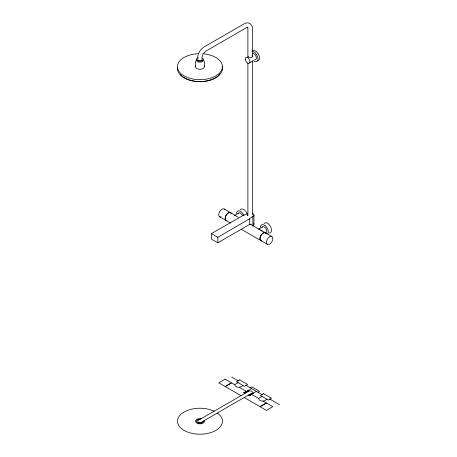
<?xml version="1.0" encoding="UTF-8"?>
<svg xmlns="http://www.w3.org/2000/svg" width="457" height="457" viewBox="0 0 457 457"><rect width="100%" height="100%" fill="white"/><g stroke="black" fill="none" stroke-linecap="round" stroke-linejoin="round"><path stroke-width="0.69" d="M197.67 57.439L198.115 54.617M202.2 56.914L202.914 54.549M198.492 53.503L200.532 49.973L203.531 47.288L244.289 23.753C247.78 21.216 252.858 24.152 252.401 28.437L252.401 56.902M247.98 56.314C248.597 58.205 253.658 58.525 252.098 55.503M265.357 232.784L250.133 224.17L217.84 242.781L211.454 239.097L211.454 233.584L217.84 237.274L249.802 218.686A8.043 4.644 0 0 1 252.83 216.601A3.793 2.188 0 0 0 252.047 213.162M253.812 392.843L251.544 394.482A8.289 4.787 0 0 0 250.025 395.985L248.202 395.202M195.962 60.65L195.43 62.266L195.419 66.665M203.651 53.28L205.856 51.144L246.466 27.694L247.871 27.329L247.048 27.409L247.757 27.38L247.311 27.209L247.86 27.871L247.523 27.123L247.9 28.523L247.9 57.079M234.692 215.521L238.817 213.008M211.454 233.584L243.621 215.15A8.289 4.787 0 0 0 247.471 213.505L247.471 215.624M258.696 229.111L262.678 226.786M241.016 395.676L225.25 386.576L231.613 382.897L234.635 384.645L238.114 382.635M234.635 384.645C235.366 388.176 241.039 388.044 242.89 385.388M250.048 387.685L251.641 386.771L259.593 391.358L257.999 392.277M251.653 388.61L245.238 392.317L246.037 392.78M256.394 391.352L249.979 395.054L249.219 394.614M251.607 394.442L258.496 398.424L261.981 396.413M258.496 398.424C259.228 401.954 264.9 401.823 266.751 399.167M252.344 225.987L252.83 225.787A3.793 2.188 0 0 0 253.812 223.673M248.968 390.164L246.374 391.472A8.043 4.644 0 0 1 243.901 392.42L243.53 392.5L245.021 393.368M249.568 62.655L252.098 61.569L252.195 60.981M234.829 215.31L238.206 217.258M258.696 229.088L259.199 229.225M200.132 419.286L199.96 419.269A3.376 1.948 0 0 0 196.584 421.217A3.376 1.948 0 0 0 199.96 423.171A3.376 1.948 0 0 0 203.331 421.217L203.314 421.12M214.184 411.169L209.306 409.403A22.496 12.99 0 0 0 177.533 420.189A22.496 12.99 0 0 0 205.953 433.739A22.496 12.99 0 0 0 218.286 413.688L217.275 413.059M224.159 208.992L230.522 212.671M230.676 212.762L235.338 215.447M265.517 232.876L271.881 236.549A4.501 2.599 -60 0 1 270.453 243.518A4.501 2.599 -60 0 1 266.557 241.267A4.501 2.599 -60 0 1 271.881 236.549M219.657 216.789L226.021 220.463M226.181 220.554L230.437 223.01M241.387 229.334L260.861 240.576M261.021 240.668L267.379 244.341M231.75 377.122L238.485 381.007M245.826 385.251L262.347 394.785M269.687 399.024L279.478 404.679M239.405 387.399L246.414 391.449M263.266 401.177L266.288 402.92L259.93 406.599L244.198 397.516M260.701 230.094L262.215 231.145M251.047 224.684L250.636 224.284M203.976 60.792L204.41 62.266L204.416 66.665M253.943 215.053L253.943 224.238M252.83 216.601L252.83 225.787M252.401 61.169L252.401 214.876M249.659 218.903L249.659 224.416M247.9 62.792L247.9 215.567M217.84 237.274L217.84 242.781M202.697 53.777A22.496 12.99 0 0 1 218.623 73.885A22.496 12.99 0 0 1 180.349 73.074A22.496 12.99 0 0 1 198.784 53.698M222.102 66.351A22.496 12.99 0 0 1 200.726 81.483A22.496 12.99 0 0 1 177.522 67.27M219.937 73.731A21.365 12.333 0 0 1 200.686 81.746A21.365 12.333 0 0 1 180.486 74.548M252.224 51.35A5.627 3.245 60 0 1 258.496 54.2A5.627 3.245 60 0 1 257.514 60.832M252.127 51.487A5.627 3.245 60 0 1 257.982 58.422A5.627 3.245 60 0 1 252.898 60.375M252.39 53.692A3.353 1.937 60 0 1 256.109 56.514A3.353 1.937 60 0 1 254.578 59.604M201.868 58.667A2.251 1.297 0 0 1 199.92 60.621A2.251 1.297 0 0 1 197.972 58.667M203.176 59.736A3.376 1.948 0 0 1 199.92 62.186A3.376 1.948 0 0 1 196.659 59.736M201.606 57.633A3.376 1.948 0 0 1 202.502 60.57A3.376 1.948 0 0 1 197.333 60.57A3.376 1.948 0 0 1 198.229 57.633M204.262 65.997A4.501 2.599 0 0 1 199.92 69.264A4.501 2.599 0 0 1 195.573 65.997M261.678 240.873A4.501 2.599 -60 0 1 261.021 235.475A4.501 2.599 -60 0 1 266.025 233.344M261.518 240.782A4.501 2.599 -60 0 1 260.861 235.378A4.501 2.599 -60 0 1 265.865 233.253M226.838 220.76A4.501 2.599 -60 0 1 226.181 215.356A4.501 2.599 -60 0 1 231.185 213.23M238.2 213.887A3.376 1.948 60 0 1 240.193 213.019A3.376 1.948 60 0 1 242.57 215.75M236.526 213.636A5.627 3.245 60 0 1 239.474 210.9A5.627 3.245 60 0 1 243.947 215.624M240.239 209.809A5.627 3.245 60 0 1 247.128 213.785M264.1 223.587A5.627 3.245 60 0 1 270.361 226.249A5.627 3.245 60 0 1 269.533 232.996M260.387 227.415A5.627 3.245 60 0 1 265.397 225.867A5.627 3.245 60 0 1 267.808 233.995M262.301 227.14A3.376 1.948 60 0 1 266.054 228.734A3.376 1.948 60 0 1 265.557 232.784M226.678 220.662A4.501 2.599 -60 0 1 226.021 215.264A4.501 2.599 -60 0 1 231.025 213.139M221.085 216.915A4.501 2.599 -60 0 1 219.383 212.111A4.501 2.599 -60 0 1 224.661 209.466M204.308 420.549A4.501 2.599 0 0 1 200.349 423.81A4.501 2.599 0 0 1 195.476 420.994A4.501 2.599 0 0 1 201.126 418.709M225.09 379.133L218.726 382.806L225.09 386.479L231.453 382.806L225.09 379.133M239.708 379.881L236.526 381.715L244.478 386.308L247.66 384.468L239.708 379.881M248.602 391.301L198.367 420.303A2.251 1.297 0 0 0 198.367 422.137A2.251 1.297 0 0 0 201.548 422.137L251.784 393.134A2.251 1.297 0 0 0 251.784 391.301A2.251 1.297 0 0 0 248.602 391.301M263.569 393.654L260.387 395.494L268.345 400.086L271.521 398.247L263.569 393.654M266.448 403.017L260.084 406.69L266.448 410.363L272.812 406.69L266.448 403.017M245.3 59.633A3.353 1.937 60 0 0 249.242 63.255A3.353 1.937 60 0 0 248.282 58.085A3.353 1.937 60 0 0 245.3 59.633"/></g></svg>
